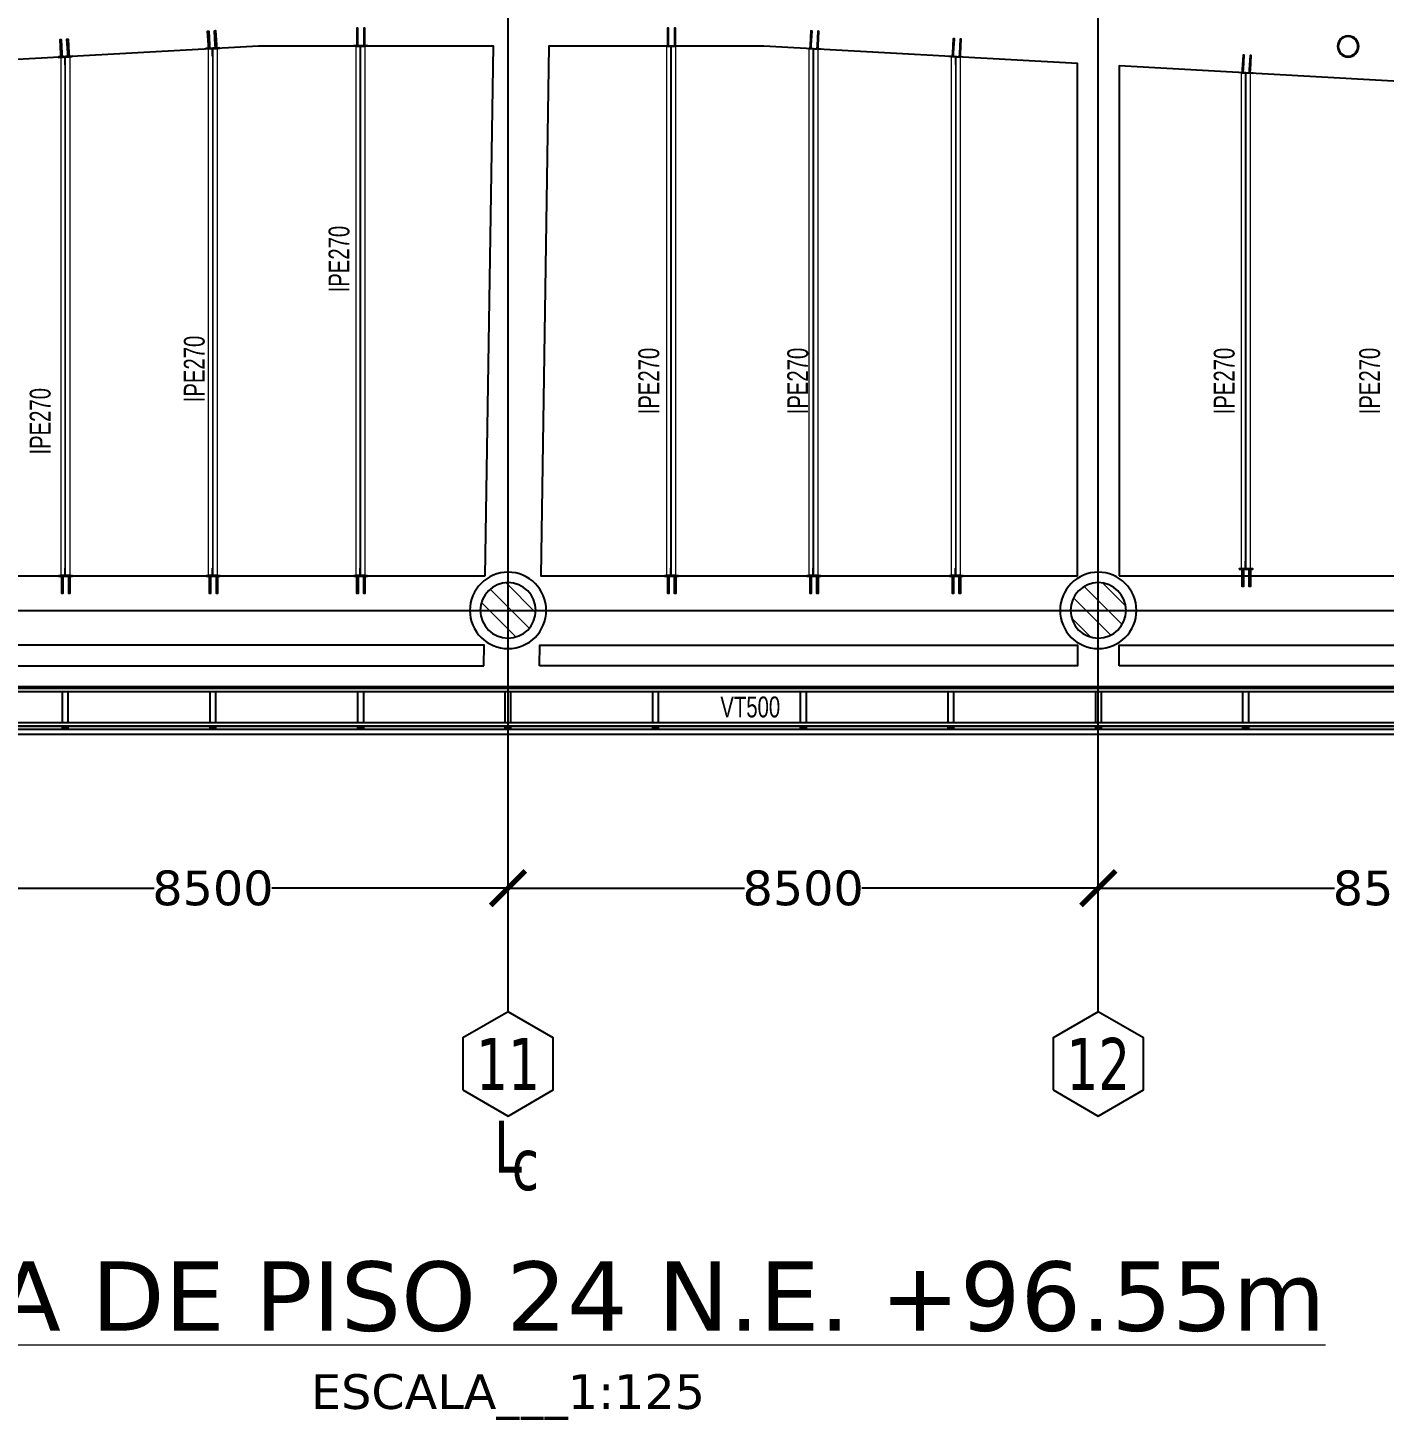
# Model space of a CAD drawing. Header units: millimetres. Extents: x -6598 to 74598, y -11659 to 33736.
# Drawn here: x 27085 to 46617, y -11659 to 8388 of the extents above; entities that cross this region are included whole.
import ezdxf
from ezdxf.enums import TextEntityAlignment as Align

# ---------------------------------------------------------------- set-up
doc = ezdxf.new("R2010")
doc.units = ezdxf.units.MM
for name, color, linetype, lineweight in [('0-2', 10, 'Continuous', 5), ('E_B_PLACA-1', 10, 'Continuous', 25), ('E_B_PLACA-2', 31, 'Continuous', 25), ('E_COLUMNAS', 1, 'Continuous', 18), ('E_COLUMNAS-2', 1, 'Continuous', 35), ('E_COLUMNAS-4', 1, 'Continuous', 25), ('E_TEXTO', 3, 'Continuous', 9), ('E_VIGAS-1', 30, 'Continuous', 25), ('E_VIGAS-2', 10, 'Continuous', 25), ('HCB-TEXT-H1', 6, 'Continuous', 18), ('HCB-TEXT-H2', 4, 'Continuous', 18), ('HCB-VIGAS', 4, 'Continuous', 15), ('HCB_ALMA', 255, 'Continuous', 5), ('S-COLS-HDLN-1', 52, 'Continuous', 9)]:
    doc.layers.add(name, color=color, linetype=linetype, lineweight=lineweight)
for name, color, linetype in [('COTAS', 8, 'Continuous'), ('HCB-EJES', 1, 'Continuous'), ('HCB-PLATINAS', 5, 'Continuous'), ('HCB-ROTULOS', 2, 'Continuous')]:
    doc.layers.add(name, color=color, linetype=linetype)
doc.styles.add('Arial Narrow_1', font='', dxfattribs={"width": 0.85, "height": 0.3})
doc.styles.add('ROMANT', font='romant.shx', dxfattribs={"width": 0.8})
doc.styles.add('VERDANA', font='verdana.ttf')
doc.styles.get('Arial Narrow_1').set_extended_font_data('Arial Narrow')
doc.dimstyles.new('1.125', dxfattribs={"dimscale": 0, "dimtxt": 500, "dimasz": 500, "dimexe": 4, "dimexo": 4, "dimgap": 15, "dimtad": 0, "dimdec": 0, "dimzin": 4, "dimdsep": 46, "dimtxsty": 'ROMANT', "dimblk": 'ARCHTICK', "dimcen": -10, "dimclrd": 256, "dimclrt": 3, "dimadec": 0, "dimazin": 0, "dimtfac": 1, "dimtdec": 0, "dimtix": 1, "dimtmove": 0, "dimatfit": 0, "dimldrblk": 'OBLIQUE', "dimfxl": 0.05, "dimtolj": 1, "dimtzin": 0, "dimarcsym": 0})
pattern_1 = [(135, (74162.1, -140662.42), (-159.09903, -159.09903), [])]

# ---------------------------------------------------------------- blocks, each defined once
blk = doc.blocks.new('EST_SFM_VIGA-METALICA-SECCION-C - EST_SFM_VIGA-METALICA-UPN100-1527742-_94_00m_N_E-NIVEL-24-TERRAZA DOC')
at = {"layer": 'E_VIGAS-2'}
for p, q in [((34.044, 0.018), (-34.827, 0.018)), ((-34.827, -0.032), (34.044, -0.032))]:
    blk.add_line(p, q, dxfattribs=at)
blk = doc.blocks.new('EST_SFM_VIGA-METALICA-SECCION-C - EST_SFM_VIGA-METALICA-UPN100-1527772-_94_00m_N_E-NIVEL-24-TERRAZA DOC')
at = {"layer": 'E_VIGAS-2'}
for p, q in [((34.942, 0.032), (-34.929, 0.032)), ((-34.929, -0.018), (34.942, -0.018))]:
    blk.add_line(p, q, dxfattribs=at)
blk = doc.blocks.new('EST_SFM_VIGA-METALICA-SECCION-C - EST_SFM_VIGA-METALICA-UPN160-1579051-_94_00m_N_E-NIVEL-24-TERRAZA DOC')
at = {"layer": 'E_VIGAS-1'}
for p, q in [((32.521, 0.047), (-35.176, 0.047)), ((-35.176, -0.018), (34.955, -0.018))]:
    blk.add_line(p, q, dxfattribs=at)
blk = doc.blocks.new('DCTIB_CNI_EST_MOD-1A-FAC_0001_rvt-2-_94_00m_N_E-NIVEL-24-TERRAZA DOC')
at = {"layer": 'E_B_PLACA-1'}
for p, q in [((-74.597, 139.545), (-5.727, 139.545)), ((-5.177, 138.995), (-75.147, 138.995))]:
    blk.add_line(p, q, dxfattribs=at)
at = {"layer": 'E_B_PLACA-2'}
for p, q in [((-5.727, 139.545), (-74.597, 139.545)), ((-75.147, 138.995), (-5.177, 138.995))]:
    blk.add_line(p, q, dxfattribs=at)
at = {"layer": 'E_VIGAS-1'}
for p, q in [((-46.578, 139.567), (-46.496, 139.567)), ((-46.578, 139.545), (-46.578, 139.567)), ((-46.496, 139.545), (-46.496, 139.567)), ((-44.453, 139.567), (-44.371, 139.567)), ((-44.453, 139.545), (-44.453, 139.567)), ((-44.371, 139.545), (-44.371, 139.567)), ((-42.328, 139.567), (-42.246, 139.567)), ((-42.328, 139.567), (-42.328, 139.545)), ((-42.246, 139.567), (-42.246, 139.545)), ((-40.203, 139.567), (-40.121, 139.567)), ((-40.203, 139.545), (-40.203, 139.567)), ((-40.121, 139.545), (-40.121, 139.567)), ((-38.078, 139.567), (-37.996, 139.567)), ((-38.078, 139.545), (-38.078, 139.567)), ((-37.996, 139.545), (-37.996, 139.567)), ((-35.953, 139.567), (-35.871, 139.567)), ((-35.953, 139.567), (-35.953, 139.545)), ((-35.871, 139.567), (-35.871, 139.545)), ((-33.828, 139.567), (-33.746, 139.567)), ((-33.828, 139.567), (-33.828, 139.545)), ((-33.746, 139.567), (-33.746, 139.545)), ((-31.703, 139.567), (-31.621, 139.567)), ((-31.703, 139.567), (-31.703, 139.545)), ((-31.621, 139.567), (-31.621, 139.545)), ((-29.578, 139.567), (-29.496, 139.567)), ((-29.578, 139.545), (-29.578, 139.567)), ((-29.496, 139.545), (-29.496, 139.567)), ((-46.578, 138.967), (-46.578, 138.995)), ((-46.578, 138.966), (-46.578, 138.967)), ((-46.578, 138.967), (-46.496, 138.967)), ((-46.55, 138.966), (-46.578, 138.966)), ((-46.54, 138.961), (-46.54, 138.966)), ((-46.54, 138.947), (-46.54, 138.961)), ((-46.535, 138.966), (-46.535, 138.961)), ((-46.535, 138.961), (-46.535, 138.947)), ((-46.496, 138.966), (-46.524, 138.966)), ((-46.496, 138.967), (-46.496, 138.995)), ((-46.496, 138.967), (-46.496, 138.966)), ((-44.453, 138.967), (-44.453, 138.995)), ((-44.453, 138.966), (-44.453, 138.967)), ((-44.453, 138.967), (-44.371, 138.967)), ((-44.425, 138.966), (-44.453, 138.966)), ((-44.415, 138.961), (-44.415, 138.966)), ((-44.415, 138.947), (-44.415, 138.961)), ((-44.41, 138.966), (-44.41, 138.961)), ((-44.41, 138.961), (-44.41, 138.947)), ((-44.371, 138.966), (-44.399, 138.966)), ((-44.371, 138.967), (-44.371, 138.995)), ((-44.371, 138.967), (-44.371, 138.966)), ((-42.328, 138.995), (-42.328, 138.967)), ((-42.328, 138.967), (-42.246, 138.967)), ((-42.328, 138.966), (-42.328, 138.967)), ((-42.3, 138.966), (-42.328, 138.966)), ((-42.29, 138.961), (-42.29, 138.966)), ((-42.29, 138.947), (-42.29, 138.961)), ((-42.285, 138.966), (-42.285, 138.961)), ((-42.285, 138.961), (-42.285, 138.947)), ((-42.246, 138.966), (-42.274, 138.966)), ((-42.246, 138.995), (-42.246, 138.967)), ((-42.246, 138.967), (-42.246, 138.966)), ((-40.203, 138.967), (-40.203, 138.995)), ((-40.203, 138.966), (-40.203, 138.967)), ((-40.203, 138.967), (-40.121, 138.967)), ((-40.176, 138.966), (-40.203, 138.966)), ((-40.165, 138.961), (-40.165, 138.966)), ((-40.165, 138.947), (-40.165, 138.961)), ((-40.16, 138.966), (-40.16, 138.961)), ((-40.16, 138.961), (-40.16, 138.947)), ((-40.121, 138.966), (-40.149, 138.966)), ((-40.121, 138.967), (-40.121, 138.995)), ((-40.121, 138.967), (-40.121, 138.966)), ((-38.078, 138.967), (-38.078, 138.995)), ((-38.078, 138.966), (-38.078, 138.967)), ((-38.078, 138.967), (-37.996, 138.967)), ((-38.05, 138.966), (-38.078, 138.966)), ((-38.04, 138.961), (-38.04, 138.966)), ((-38.04, 138.947), (-38.04, 138.961)), ((-38.035, 138.966), (-38.035, 138.961)), ((-38.035, 138.961), (-38.035, 138.947)), ((-37.996, 138.966), (-38.024, 138.966)), ((-37.996, 138.967), (-37.996, 138.995)), ((-37.996, 138.967), (-37.996, 138.966)), ((-35.953, 138.995), (-35.953, 138.967)), ((-35.953, 138.967), (-35.871, 138.967)), ((-35.953, 138.966), (-35.953, 138.967)), ((-35.925, 138.966), (-35.953, 138.966)), ((-35.915, 138.961), (-35.915, 138.966)), ((-35.915, 138.947), (-35.915, 138.961)), ((-35.91, 138.966), (-35.91, 138.961)), ((-35.91, 138.961), (-35.91, 138.947)), ((-35.871, 138.966), (-35.899, 138.966)), ((-35.871, 138.995), (-35.871, 138.967)), ((-35.871, 138.967), (-35.871, 138.966)), ((-33.828, 138.995), (-33.828, 138.967)), ((-33.828, 138.967), (-33.746, 138.967)), ((-33.828, 138.966), (-33.828, 138.967)), ((-33.8, 138.966), (-33.828, 138.966)), ((-33.79, 138.961), (-33.79, 138.966)), ((-33.79, 138.947), (-33.79, 138.961)), ((-33.785, 138.966), (-33.785, 138.961)), ((-33.785, 138.961), (-33.785, 138.947)), ((-33.746, 138.966), (-33.774, 138.966)), ((-33.746, 138.995), (-33.746, 138.967)), ((-33.746, 138.967), (-33.746, 138.966)), ((-31.703, 138.995), (-31.703, 138.967)), ((-31.703, 138.967), (-31.621, 138.967)), ((-31.703, 138.966), (-31.703, 138.967)), ((-31.675, 138.966), (-31.703, 138.966)), ((-31.664, 138.961), (-31.664, 138.966)), ((-31.664, 138.947), (-31.664, 138.961)), ((-31.659, 138.966), (-31.659, 138.961)), ((-31.659, 138.961), (-31.659, 138.947)), ((-31.621, 138.966), (-31.649, 138.966)), ((-31.621, 138.995), (-31.621, 138.967)), ((-31.621, 138.967), (-31.621, 138.966)), ((-29.578, 138.967), (-29.578, 138.995)), ((-29.578, 138.966), (-29.578, 138.967)), ((-29.578, 138.967), (-29.496, 138.967)), ((-29.55, 138.966), (-29.578, 138.966)), ((-29.54, 138.961), (-29.54, 138.966)), ((-29.54, 138.947), (-29.54, 138.961)), ((-29.535, 138.966), (-29.535, 138.961)), ((-29.535, 138.961), (-29.535, 138.947)), ((-29.496, 138.966), (-29.524, 138.966)), ((-29.496, 138.967), (-29.496, 138.995)), ((-29.496, 138.967), (-29.496, 138.966))]:
    blk.add_line(p, q, dxfattribs=at)
for points, knots in [([(-46.55, 138.966), (-46.549, 138.966), (-46.548, 138.966), (-46.545, 138.966), (-46.543, 138.965), (-46.541, 138.964), (-46.54, 138.963), (-46.54, 138.962), (-46.54, 138.961)], [0, 0, 0, 0, 0.142857, 0.285714, 0.428571, 0.571429, 0.785714, 1, 1, 1, 1]), ([(-46.54, 138.961), (-46.54, 138.962), (-46.54, 138.963), (-46.542, 138.965), (-46.543, 138.965), (-46.545, 138.966), (-46.546, 138.966), (-46.547, 138.966), (-46.549, 138.966), (-46.55, 138.966)], [0, 0, 0, 0, 0.285714, 0.428571, 0.571429, 0.678571, 0.732143, 0.785714, 1, 1, 1, 1]), ([(-46.524, 138.966), (-46.525, 138.966), (-46.526, 138.966), (-46.529, 138.966), (-46.531, 138.965), (-46.533, 138.964), (-46.534, 138.963), (-46.535, 138.962), (-46.535, 138.961)], [0, 0, 0, 0, 0.142857, 0.285714, 0.428571, 0.571429, 0.785714, 1, 1, 1, 1]), ([(-46.535, 138.961), (-46.535, 138.962), (-46.534, 138.963), (-46.533, 138.965), (-46.531, 138.965), (-46.53, 138.966), (-46.529, 138.966), (-46.527, 138.966), (-46.525, 138.966), (-46.524, 138.966)], [0, 0, 0, 0, 0.285714, 0.428571, 0.571429, 0.678571, 0.732143, 0.785714, 1, 1, 1, 1]), ([(-44.425, 138.966), (-44.424, 138.966), (-44.423, 138.966), (-44.42, 138.966), (-44.418, 138.965), (-44.416, 138.964), (-44.415, 138.963), (-44.415, 138.962), (-44.415, 138.961)], [0, 0, 0, 0, 0.142857, 0.285714, 0.428571, 0.571429, 0.785714, 1, 1, 1, 1]), ([(-44.415, 138.961), (-44.415, 138.962), (-44.415, 138.963), (-44.417, 138.965), (-44.418, 138.965), (-44.42, 138.966), (-44.421, 138.966), (-44.422, 138.966), (-44.424, 138.966), (-44.425, 138.966)], [0, 0, 0, 0, 0.285714, 0.428571, 0.571429, 0.678571, 0.732143, 0.785714, 1, 1, 1, 1]), ([(-44.399, 138.966), (-44.4, 138.966), (-44.401, 138.966), (-44.404, 138.966), (-44.406, 138.965), (-44.408, 138.964), (-44.409, 138.963), (-44.41, 138.962), (-44.41, 138.961)], [0, 0, 0, 0, 0.142857, 0.285714, 0.428571, 0.571429, 0.785714, 1, 1, 1, 1]), ([(-44.41, 138.961), (-44.41, 138.962), (-44.409, 138.963), (-44.408, 138.965), (-44.406, 138.965), (-44.405, 138.966), (-44.404, 138.966), (-44.402, 138.966), (-44.4, 138.966), (-44.399, 138.966)], [0, 0, 0, 0, 0.285714, 0.428571, 0.571429, 0.678571, 0.732143, 0.785714, 1, 1, 1, 1]), ([(-42.29, 138.961), (-42.29, 138.962), (-42.29, 138.963), (-42.292, 138.965), (-42.293, 138.965), (-42.295, 138.966), (-42.296, 138.966), (-42.297, 138.966), (-42.299, 138.966), (-42.3, 138.966)], [0, 0, 0, 0, 0.285714, 0.428571, 0.571429, 0.678571, 0.732143, 0.785714, 1, 1, 1, 1]), ([(-42.3, 138.966), (-42.299, 138.966), (-42.298, 138.966), (-42.295, 138.966), (-42.293, 138.965), (-42.291, 138.964), (-42.29, 138.963), (-42.29, 138.962), (-42.29, 138.961)], [0, 0, 0, 0, 0.142857, 0.285714, 0.428571, 0.571429, 0.785714, 1, 1, 1, 1]), ([(-42.285, 138.961), (-42.285, 138.962), (-42.284, 138.963), (-42.283, 138.965), (-42.281, 138.965), (-42.28, 138.966), (-42.279, 138.966), (-42.277, 138.966), (-42.275, 138.966), (-42.274, 138.966)], [0, 0, 0, 0, 0.285714, 0.428571, 0.571429, 0.678571, 0.732143, 0.785714, 1, 1, 1, 1]), ([(-42.274, 138.966), (-42.275, 138.966), (-42.276, 138.966), (-42.279, 138.966), (-42.281, 138.965), (-42.283, 138.964), (-42.284, 138.963), (-42.285, 138.962), (-42.285, 138.961)], [0, 0, 0, 0, 0.142857, 0.285714, 0.428571, 0.571429, 0.785714, 1, 1, 1, 1]), ([(-40.176, 138.966), (-40.175, 138.966), (-40.173, 138.966), (-40.171, 138.966), (-40.168, 138.965), (-40.167, 138.964), (-40.165, 138.963), (-40.165, 138.962), (-40.165, 138.961)], [0, 0, 0, 0, 0.142857, 0.285714, 0.428571, 0.571429, 0.785714, 1, 1, 1, 1]), ([(-40.165, 138.961), (-40.165, 138.962), (-40.165, 138.963), (-40.167, 138.965), (-40.168, 138.965), (-40.17, 138.966), (-40.171, 138.966), (-40.173, 138.966), (-40.174, 138.966), (-40.176, 138.966)], [0, 0, 0, 0, 0.285714, 0.428571, 0.571429, 0.678571, 0.732143, 0.785714, 1, 1, 1, 1]), ([(-40.149, 138.966), (-40.15, 138.966), (-40.152, 138.966), (-40.154, 138.966), (-40.156, 138.965), (-40.158, 138.964), (-40.16, 138.963), (-40.16, 138.962), (-40.16, 138.961)], [0, 0, 0, 0, 0.142857, 0.285714, 0.428571, 0.571429, 0.785714, 1, 1, 1, 1]), ([(-40.16, 138.961), (-40.16, 138.962), (-40.159, 138.963), (-40.158, 138.965), (-40.156, 138.965), (-40.155, 138.966), (-40.154, 138.966), (-40.152, 138.966), (-40.15, 138.966), (-40.149, 138.966)], [0, 0, 0, 0, 0.285714, 0.428571, 0.571429, 0.678571, 0.732143, 0.785714, 1, 1, 1, 1]), ([(-38.05, 138.966), (-38.049, 138.966), (-38.048, 138.966), (-38.045, 138.966), (-38.043, 138.965), (-38.041, 138.964), (-38.04, 138.963), (-38.04, 138.962), (-38.04, 138.961)], [0, 0, 0, 0, 0.142857, 0.285714, 0.428571, 0.571429, 0.785714, 1, 1, 1, 1]), ([(-38.04, 138.961), (-38.04, 138.962), (-38.04, 138.963), (-38.042, 138.965), (-38.043, 138.965), (-38.045, 138.966), (-38.046, 138.966), (-38.047, 138.966), (-38.049, 138.966), (-38.05, 138.966)], [0, 0, 0, 0, 0.285714, 0.428571, 0.571429, 0.678571, 0.732143, 0.785714, 1, 1, 1, 1]), ([(-38.024, 138.966), (-38.025, 138.966), (-38.026, 138.966), (-38.029, 138.966), (-38.031, 138.965), (-38.033, 138.964), (-38.034, 138.963), (-38.035, 138.962), (-38.035, 138.961)], [0, 0, 0, 0, 0.142857, 0.285714, 0.428571, 0.571429, 0.785714, 1, 1, 1, 1]), ([(-38.035, 138.961), (-38.035, 138.962), (-38.034, 138.963), (-38.033, 138.965), (-38.031, 138.965), (-38.03, 138.966), (-38.029, 138.966), (-38.027, 138.966), (-38.025, 138.966), (-38.024, 138.966)], [0, 0, 0, 0, 0.285714, 0.428571, 0.571429, 0.678571, 0.732143, 0.785714, 1, 1, 1, 1]), ([(-35.915, 138.961), (-35.915, 138.962), (-35.915, 138.963), (-35.917, 138.965), (-35.918, 138.965), (-35.92, 138.966), (-35.921, 138.966), (-35.922, 138.966), (-35.924, 138.966), (-35.925, 138.966)], [0, 0, 0, 0, 0.285714, 0.428571, 0.571429, 0.678571, 0.732143, 0.785714, 1, 1, 1, 1]), ([(-35.925, 138.966), (-35.924, 138.966), (-35.923, 138.966), (-35.92, 138.966), (-35.918, 138.965), (-35.916, 138.964), (-35.915, 138.963), (-35.915, 138.962), (-35.915, 138.961)], [0, 0, 0, 0, 0.142857, 0.285714, 0.428571, 0.571429, 0.785714, 1, 1, 1, 1]), ([(-35.91, 138.961), (-35.91, 138.962), (-35.909, 138.963), (-35.908, 138.965), (-35.906, 138.965), (-35.905, 138.966), (-35.904, 138.966), (-35.902, 138.966), (-35.9, 138.966), (-35.899, 138.966)], [0, 0, 0, 0, 0.285714, 0.428571, 0.571429, 0.678571, 0.732143, 0.785714, 1, 1, 1, 1]), ([(-35.899, 138.966), (-35.9, 138.966), (-35.901, 138.966), (-35.904, 138.966), (-35.906, 138.965), (-35.908, 138.964), (-35.909, 138.963), (-35.91, 138.962), (-35.91, 138.961)], [0, 0, 0, 0, 0.142857, 0.285714, 0.428571, 0.571429, 0.785714, 1, 1, 1, 1]), ([(-33.79, 138.961), (-33.79, 138.962), (-33.79, 138.963), (-33.792, 138.965), (-33.793, 138.965), (-33.795, 138.966), (-33.796, 138.966), (-33.797, 138.966), (-33.799, 138.966), (-33.8, 138.966)], [0, 0, 0, 0, 0.285714, 0.428571, 0.571429, 0.678571, 0.732143, 0.785714, 1, 1, 1, 1]), ([(-33.8, 138.966), (-33.799, 138.966), (-33.798, 138.966), (-33.795, 138.966), (-33.793, 138.965), (-33.791, 138.964), (-33.79, 138.963), (-33.79, 138.962), (-33.79, 138.961)], [0, 0, 0, 0, 0.142857, 0.285714, 0.428571, 0.571429, 0.785714, 1, 1, 1, 1]), ([(-33.785, 138.961), (-33.785, 138.962), (-33.784, 138.963), (-33.783, 138.965), (-33.781, 138.965), (-33.78, 138.966), (-33.779, 138.966), (-33.777, 138.966), (-33.775, 138.966), (-33.774, 138.966)], [0, 0, 0, 0, 0.285714, 0.428571, 0.571429, 0.678571, 0.732143, 0.785714, 1, 1, 1, 1]), ([(-33.774, 138.966), (-33.775, 138.966), (-33.776, 138.966), (-33.779, 138.966), (-33.781, 138.965), (-33.783, 138.964), (-33.784, 138.963), (-33.785, 138.962), (-33.785, 138.961)], [0, 0, 0, 0, 0.142857, 0.285714, 0.428571, 0.571429, 0.785714, 1, 1, 1, 1]), ([(-31.664, 138.961), (-31.664, 138.962), (-31.665, 138.963), (-31.666, 138.965), (-31.668, 138.965), (-31.669, 138.966), (-31.67, 138.966), (-31.672, 138.966), (-31.674, 138.966), (-31.675, 138.966)], [0, 0, 0, 0, 0.285714, 0.428571, 0.571429, 0.678571, 0.732143, 0.785714, 1, 1, 1, 1]), ([(-31.675, 138.966), (-31.674, 138.966), (-31.673, 138.966), (-31.67, 138.966), (-31.668, 138.965), (-31.666, 138.964), (-31.665, 138.963), (-31.664, 138.962), (-31.664, 138.961)], [0, 0, 0, 0, 0.142857, 0.285714, 0.428571, 0.571429, 0.785714, 1, 1, 1, 1]), ([(-31.659, 138.961), (-31.659, 138.962), (-31.659, 138.963), (-31.657, 138.965), (-31.656, 138.965), (-31.654, 138.966), (-31.653, 138.966), (-31.652, 138.966), (-31.65, 138.966), (-31.649, 138.966)], [0, 0, 0, 0, 0.285714, 0.428571, 0.571429, 0.678571, 0.732143, 0.785714, 1, 1, 1, 1]), ([(-31.649, 138.966), (-31.65, 138.966), (-31.651, 138.966), (-31.654, 138.966), (-31.656, 138.965), (-31.658, 138.964), (-31.659, 138.963), (-31.659, 138.962), (-31.659, 138.961)], [0, 0, 0, 0, 0.142857, 0.285714, 0.428571, 0.571429, 0.785714, 1, 1, 1, 1]), ([(-29.55, 138.966), (-29.549, 138.966), (-29.548, 138.966), (-29.545, 138.966), (-29.543, 138.965), (-29.541, 138.964), (-29.54, 138.963), (-29.54, 138.962), (-29.54, 138.961)], [0, 0, 0, 0, 0.142857, 0.285714, 0.428571, 0.571429, 0.785714, 1, 1, 1, 1]), ([(-29.54, 138.961), (-29.54, 138.962), (-29.54, 138.963), (-29.542, 138.965), (-29.543, 138.965), (-29.545, 138.966), (-29.546, 138.966), (-29.547, 138.966), (-29.549, 138.966), (-29.55, 138.966)], [0, 0, 0, 0, 0.285714, 0.428571, 0.571429, 0.678571, 0.732143, 0.785714, 1, 1, 1, 1]), ([(-29.524, 138.966), (-29.525, 138.966), (-29.526, 138.966), (-29.529, 138.966), (-29.531, 138.965), (-29.533, 138.964), (-29.534, 138.963), (-29.535, 138.962), (-29.535, 138.961)], [0, 0, 0, 0, 0.142857, 0.285714, 0.428571, 0.571429, 0.785714, 1, 1, 1, 1]), ([(-29.535, 138.961), (-29.535, 138.962), (-29.534, 138.963), (-29.533, 138.965), (-29.531, 138.965), (-29.53, 138.966), (-29.529, 138.966), (-29.527, 138.966), (-29.525, 138.966), (-29.524, 138.966)], [0, 0, 0, 0, 0.285714, 0.428571, 0.571429, 0.678571, 0.732143, 0.785714, 1, 1, 1, 1])]:
    blk.add_open_spline(points, degree=3, knots=knots, dxfattribs=at)
at = {"layer": 'E_VIGAS-2'}
for p, q in [((-46.578, 139.045), (-46.578, 139.495)), ((-46.496, 139.045), (-46.496, 139.495)), ((-44.453, 139.045), (-44.453, 139.495)), ((-44.371, 139.045), (-44.371, 139.495)), ((-42.328, 139.495), (-42.328, 139.045)), ((-42.246, 139.495), (-42.246, 139.045)), ((-40.203, 139.045), (-40.203, 139.495)), ((-40.121, 139.045), (-40.121, 139.495)), ((-38.078, 139.045), (-38.078, 139.495)), ((-37.996, 139.045), (-37.996, 139.495)), ((-35.953, 139.495), (-35.953, 139.045)), ((-35.871, 139.495), (-35.871, 139.045)), ((-33.828, 139.495), (-33.828, 139.045)), ((-33.746, 139.495), (-33.746, 139.045)), ((-31.703, 139.495), (-31.703, 139.045)), ((-31.621, 139.495), (-31.621, 139.045)), ((-29.578, 139.045), (-29.578, 139.495)), ((-29.496, 139.045), (-29.496, 139.495))]:
    blk.add_line(p, q, dxfattribs=at)
at = {"layer": 'E_VIGAS-1'}
for name, p in [('EST_SFM_VIGA-METALICA-SECCION-C - EST_SFM_VIGA-METALICA-UPN100-1527742-_94_00m_N_E-NIVEL-24-TERRAZA DOC', (-39.77, 139.527)), ('EST_SFM_VIGA-METALICA-SECCION-C - EST_SFM_VIGA-METALICA-UPN160-1579051-_94_00m_N_E-NIVEL-24-TERRAZA DOC', (-40.084, 138.9)), ('EST_SFM_VIGA-METALICA-SECCION-C - EST_SFM_VIGA-METALICA-UPN100-1527772-_94_00m_N_E-NIVEL-24-TERRAZA DOC', (-40.169, 139.013))]:
    blk.add_blockref(name, p, dxfattribs=at)
blk = doc.blocks.new('EST_SCM_COLUMNA-METALICA-SECCION-CIRCULAR - EST_SCM_COLUMNA-TUBULAR-CIRCULAR_PTEØ_12__e_10_3mm-V16-_94_00m_N_E-NIVEL-24-TERRAZA DOC')
at = {"layer": 'S-COLS-HDLN-1'}
h = blk.add_hatch(dxfattribs=at)
h.set_pattern_fill('FP_16', color=256, style=0, pattern_type=2)
h.set_pattern_definition([(135, (28.064, -148.783), (-0.15909903, -0.15909903), [])])
h.paths.add_polyline_path([(0.022, -0.151), (0.063, -0.139), (0.1, -0.115), (0.128, -0.082), (0.147, -0.04), (0.152, 0), (0.146, 0.043), (0.128, 0.082), (0.1, 0.115), (0.059, 0.14), (0.02, 0.151), (-0.022, 0.151), (-0.063, 0.139), (-0.1, 0.115), (-0.131, 0.077), (-0.147, 0.04), (-0.152, 0), (-0.146, -0.043), (-0.128, -0.082), (-0.1, -0.115), (-0.059, -0.14), (-0.02, -0.151), (0.02, -0.151)])
h.paths.add_polyline_path([(0.02, -0.141), (-0.02, -0.141), (-0.063, -0.127), (-0.093, -0.107), (-0.12, -0.077), (-0.136, -0.04), (-0.142, 0), (-0.135, 0.043), (-0.12, 0.077), (-0.093, 0.107), (-0.059, 0.129), (-0.02, 0.141), (0.022, 0.14), (0.063, 0.127), (0.093, 0.107), (0.12, 0.077), (0.136, 0.04), (0.142, 0), (0.135, -0.043), (0.12, -0.077), (0.093, -0.107), (0.059, -0.129), (0.022, -0.14)])
at = {"layer": 'E_COLUMNAS-4'}
for radius, start, end in [(0.152, 360, 180), (0.152, 180, 360), (0.142, 0, 180), (0.142, 180, 0)]:
    blk.add_arc((0, 0), radius, start, end, dxfattribs=at)
blk = doc.blocks.new('_ArchTick')
at = {"color": 0, "linetype": 'ByBlock', "const_width": 0.15}
blk.add_lwpolyline([(-0.5, -0.5), (0.5, 0.5)], dxfattribs=at)
blk = doc.blocks.new('*D432')
at = {"layer": 'COTAS', "color": 0, "lineweight": -2, "transparency": 16777216}
for p, q in [((25500, -5776), (25500, -3996)), ((34000, -5776), (34000, -3996))]:
    blk.add_line(p, q, dxfattribs=at)
at = {"layer": 'COTAS', "lineweight": -2, "transparency": 16777216}
for p, q in [((25500, -4000), (28904, -4000)), ((34000, -4000), (30596, -4000))]:
    blk.add_line(p, q, dxfattribs=at)
at = {"layer": 'Defpoints', "color": 0, "transparency": 16777216}
for p in [(25500, -4000), (25500, -5780), (34000, -5780)]:
    blk.add_point(p, dxfattribs=at)
at = {"layer": 'COTAS', "lineweight": -2, "transparency": 16777216, "xscale": 500, "yscale": 500, "zscale": 500, "rotation": 180}
blk.add_blockref('_ArchTick', (25500, -4000), dxfattribs=at)
at = {"layer": 'COTAS', "lineweight": -2, "transparency": 16777216, "xscale": 500, "yscale": 500, "zscale": 500}
blk.add_blockref('_ArchTick', (34000, -4000), dxfattribs=at)
at = {"layer": 'COTAS', "color": 3, "transparency": 16777216, "insert": (29750, -4000), "char_height": 500, "attachment_point": 5, "style": 'VERDANA'}
blk.add_mtext('\\A1;8500', dxfattribs=at)
blk = doc.blocks.new('_Oblique')
at = {"color": 0, "linetype": 'ByBlock', "lineweight": -2}
blk.add_line((-0.5, -0.5), (0.5, 0.5), dxfattribs=at)
blk = doc.blocks.new('*D433')
at = {"layer": 'COTAS', "color": 0, "lineweight": -2, "transparency": 16777216}
for p, q in [((34000, -5776), (34000, -3996)), ((42500, -5776), (42500, -3996))]:
    blk.add_line(p, q, dxfattribs=at)
at = {"layer": 'COTAS', "lineweight": -2, "transparency": 16777216}
for p, q in [((34000, -4000), (37404, -4000)), ((42500, -4000), (39096, -4000))]:
    blk.add_line(p, q, dxfattribs=at)
at = {"layer": 'Defpoints', "color": 0, "transparency": 16777216}
for p in [(34000, -4000), (34000, -5780), (42500, -5780)]:
    blk.add_point(p, dxfattribs=at)
at = {"layer": 'COTAS', "lineweight": -2, "transparency": 16777216, "xscale": 500, "yscale": 500, "zscale": 500, "rotation": 180}
blk.add_blockref('_ArchTick', (34000, -4000), dxfattribs=at)
at = {"layer": 'COTAS', "lineweight": -2, "transparency": 16777216, "xscale": 500, "yscale": 500, "zscale": 500}
blk.add_blockref('_ArchTick', (42500, -4000), dxfattribs=at)
at = {"layer": 'COTAS', "color": 3, "transparency": 16777216, "insert": (38250, -4000), "char_height": 500, "attachment_point": 5, "style": 'VERDANA'}
blk.add_mtext('\\A1;8500', dxfattribs=at)
blk = doc.blocks.new('*D434')
at = {"layer": 'COTAS', "color": 0, "lineweight": -2, "transparency": 16777216}
for p, q in [((42500, -5776), (42500, -3996)), ((51000, -5776), (51000, -3996))]:
    blk.add_line(p, q, dxfattribs=at)
at = {"layer": 'COTAS', "lineweight": -2, "transparency": 16777216}
for p, q in [((42500, -4000), (45904, -4000)), ((51000, -4000), (47596, -4000))]:
    blk.add_line(p, q, dxfattribs=at)
at = {"layer": 'Defpoints', "color": 0, "transparency": 16777216}
for p in [(42500, -4000), (42500, -5780), (51000, -5780)]:
    blk.add_point(p, dxfattribs=at)
at = {"layer": 'COTAS', "lineweight": -2, "transparency": 16777216, "xscale": 500, "yscale": 500, "zscale": 500, "rotation": 180}
blk.add_blockref('_ArchTick', (42500, -4000), dxfattribs=at)
at = {"layer": 'COTAS', "lineweight": -2, "transparency": 16777216, "xscale": 500, "yscale": 500, "zscale": 500}
blk.add_blockref('_ArchTick', (51000, -4000), dxfattribs=at)
at = {"layer": 'COTAS', "color": 3, "transparency": 16777216, "insert": (46750, -4000), "char_height": 500, "attachment_point": 5, "style": 'VERDANA'}
blk.add_mtext('\\A1;8500', dxfattribs=at)

msp = doc.modelspace()

# ---------------------------------------------------------------- hatches: boundary and pattern name
at = {"layer": 'E_COLUMNAS'}
h = msp.add_hatch(dxfattribs=at)
h.set_pattern_fill('FP_4', color=256, scale=1000, style=0, pattern_type=2)
h.set_pattern_definition(pattern_1)
h.paths.add_polyline_path([(34000, -400), (34069.5, -393.9), (34136.8, -375.9), (34200, -346.4), (34257.1, -306.4), (34309.6, -252.6), (34346.4, -200), (34375.9, -136.8), (34393.9, -69.5), (34400, 0), (34393.9, 69.5), (34375.9, 136.8), (34346.4, 200), (34306.4, 257.1), (34257.1, 306.4), (34200, 346.4), (34136.8, 375.9), (34069.5, 393.9), (34000, 400), (33921.5, 391.5), (33863.2, 375.9), (33800, 346.4), (33742.9, 306.4), (33693.6, 257.1), (33653.6, 200), (33624.1, 136.8), (33606.1, 69.5), (33600, 0), (33608.4, -78.2), (33624.1, -136.8), (33656.7, -204.5), (33693.6, -257.1), (33747.8, -309.8), (33800, -346.4), (33863.2, -375.9), (33930.5, -393.9), (33978.5, -398.1)])
h = msp.add_hatch(dxfattribs=at)
h.set_pattern_fill('FP_4', color=256, scale=1000, style=0, pattern_type=2)
h.set_pattern_definition(pattern_1)
h.paths.add_polyline_path([(42500, -400), (42569.5, -393.9), (42636.8, -375.9), (42700, -346.4), (42759.6, -303.9), (42809.6, -252.6), (42846.4, -200), (42875.9, -136.8), (42893.9, -69.5), (42900, 0), (42893.9, 69.5), (42875.9, 136.8), (42846.4, 200), (42800, 263.5), (42757.1, 306.4), (42700, 346.4), (42636.8, 375.9), (42569.5, 393.9), (42493.8, 399.5), (42421.5, 391.5), (42363.2, 375.9), (42300, 346.4), (42242.9, 306.4), (42191.2, 253.7), (42153.6, 200), (42124.1, 136.8), (42106.1, 69.5), (42100, 0), (42106.1, -69.5), (42124.1, -136.8), (42153.6, -200), (42200, -263.5), (42247.8, -309.8), (42300, -346.4), (42363.2, -375.9), (42430.5, -393.9), (42478.5, -398.1)])

# ---------------------------------------------------------------- linework, layer by layer
at = {"layer": 'E_COLUMNAS-4'}
for points in [[(33450, 0, 1), (34550, 0, 1)], [(41950, 0, 1), (43050, 0, 1)], [(34400, 0, 1), (33600, 0, 1)], [(42900, 0, 1), (42100, 0, 1)]]:
    msp.add_lwpolyline(points, format="xyb", close=True, dxfattribs=at)
at = {"layer": 'E_VIGAS-1', "color": 30, "true_color": 0xf26722}
for points in [[(6100, 26595.9), (6100, -1095.9), (61900.2, -1095.6), (61900.2, 26596.1)], [(33671.9, 500), (33788.7, 8125.2), (30408, 8125.2), (25800, 7870.6), (25800, 500)], [(42200, 500), (42200, 7872.8), (37682.7, 8125.2), (34587.8, 8125.2), (34472, 500)], [(42800, -795.9), (42800, -500), (50596.3, -500), (50589.2, -795.9)]]:
    msp.add_lwpolyline(points, close=True, dxfattribs=at)
for points in [[(42800, 500), (50620.4, 500), (50786, 7393.1), (42800, 7839.3), (42800, 500)], [(33652.2, -795.9), (33656.7, -500), (25800, -500), (25800, -795.9), (33652.2, -795.9)], [(34452.3, -795.9), (34456.8, -500), (42200, -500), (42200, -795.9), (34452.3, -795.9)]]:
    msp.add_lwpolyline(points, dxfattribs=at)
at = {"layer": 'HCB-EJES'}
for p, q in [((34000.1, -5780.2), (34000.1, 31280.5)), ((42500.1, -5780.2), (42500.1, 31280.5)), ((-5098.2, 0), (73098.4, 0))]:
    msp.add_line(p, q, dxfattribs=at)
at = {"layer": 'HCB-PLATINAS', "color": 5}
for points in [[(27573.5, 7972), (27570, 7970.3), (27566.3, 7971.6), (27564.2, 7972.3), (27561.5, 7977.9), (27559.5, 8015.3), (27548.2, 8219.5), (27564.2, 8220.4), (27575.4, 8016.2), (27577.5, 7978.7), (27575.5, 7973)], [(27673.3, 7977.5), (27669.8, 7975.8), (27666.1, 7977.1), (27664, 7977.9), (27661.4, 7983.4), (27659.3, 8020.8), (27648, 8225), (27664, 8225.9), (27675.3, 8021.7), (27677.4, 7984.3), (27675.3, 7978.5)], [(29698, 8093.5), (29694.5, 8091.8), (29690.8, 8093.1), (29688.7, 8093.8), (29686.1, 8099.3), (29684, 8136.7), (29672.7, 8340.9), (29688.7, 8341.8), (29700, 8137.6), (29702, 8100.2), (29700, 8094.4)], [(29797.9, 8099), (29794.3, 8097.3), (29790.6, 8098.6), (29788.6, 8099.3), (29785.9, 8104.8), (29783.8, 8142.3), (29772.6, 8346.4), (29788.5, 8347.3), (29799.8, 8143.1), (29801.9, 8105.7), (29799.9, 8099.9)], [(31825.8, 8132.7), (31829.5, 8131.2), (31833.1, 8132.7), (31835.1, 8133.5), (31837.5, 8139.2), (31837.5, 8176.7), (31837.5, 8381.2), (31821.5, 8381.2), (31821.5, 8176.7), (31821.5, 8139.2), (31823.8, 8133.5)], [(31925.8, 8132.7), (31929.5, 8131.2), (31933.1, 8132.7), (31935.1, 8133.5), (31937.5, 8139.2), (31937.5, 8176.7), (31937.5, 8381.2), (31921.5, 8381.2), (31921.5, 8176.7), (31921.5, 8139.2), (31923.8, 8133.5)], [(36300.8, 8132.7), (36304.5, 8131.2), (36308.1, 8132.7), (36310.1, 8133.5), (36312.5, 8139.2), (36312.5, 8176.7), (36312.5, 8381.2), (36296.5, 8381.2), (36296.5, 8176.7), (36296.5, 8139.2), (36298.8, 8133.5)], [(36400.8, 8132.7), (36404.5, 8131.2), (36408.1, 8132.7), (36410.1, 8133.5), (36412.5, 8139.2), (36412.5, 8176.7), (36412.5, 8381.2), (36396.5, 8381.2), (36396.5, 8176.7), (36396.5, 8139.2), (36398.8, 8133.5)], [(38352.4, 8094.5), (38355.9, 8092.8), (38359.6, 8094.1), (38361.7, 8094.9), (38364.3, 8100.4), (38366.4, 8137.8), (38377.7, 8342), (38361.7, 8342.9), (38350.4, 8138.7), (38348.3, 8101.3), (38350.4, 8095.5)], [(38452.3, 8089.8), (38455.8, 8088.1), (38459.5, 8089.4), (38461.6, 8090.1), (38464.2, 8095.6), (38466.3, 8133), (38477.6, 8337.2), (38461.6, 8338.1), (38450.3, 8133.9), (38448.2, 8096.5), (38450.3, 8090.7)], [(40402.2, 7980.8), (40405.7, 7979.1), (40409.4, 7980.4), (40411.5, 7981.1), (40414.1, 7986.6), (40416.2, 8024.1), (40427.5, 8228.3), (40411.5, 8229.1), (40400.2, 8025), (40398.2, 7987.5), (40400.2, 7981.7)], [(40502, 7975.2), (40505.5, 7973.6), (40509.2, 7974.8), (40511.3, 7975.6), (40514, 7981.1), (40516.1, 8018.5), (40527.4, 8222.7), (40511.4, 8223.6), (40500.1, 8019.4), (40498, 7982), (40500, 7976.2)], [(44576.1, 7747.5), (44579.6, 7745.8), (44583.3, 7747.1), (44585.4, 7747.8), (44588, 7753.3), (44590.1, 7790.8), (44601.4, 7995), (44585.4, 7995.9), (44574.1, 7791.7), (44572, 7754.2), (44574.1, 7748.5)], [(44675.9, 7742), (44679.4, 7740.3), (44683.1, 7741.6), (44685.2, 7742.3), (44687.9, 7747.8), (44689.9, 7785.3), (44701.2, 7989.4), (44685.3, 7990.3), (44674, 7786.1), (44671.9, 7748.7), (44673.9, 7742.9)], [(27578.4, 492.5), (27582, 494), (27585.6, 492.5), (27587.7, 491.7), (27590, 486), (27590, 448.5), (27590, 244), (27574, 244), (27574, 448.5), (27574, 486), (27576.3, 491.7)], [(27678.4, 492.5), (27682, 494), (27685.6, 492.5), (27687.7, 491.7), (27690, 486), (27690, 448.5), (27690, 244), (27674, 244), (27674, 448.5), (27674, 486), (27676.3, 491.7)], [(29703.5, 492.5), (29707.1, 494), (29710.8, 492.5), (29712.8, 491.7), (29715.1, 486), (29715.1, 448.5), (29715.1, 244), (29699.1, 244), (29699.1, 448.5), (29699.1, 486), (29701.5, 491.7)], [(29803.5, 492.5), (29807.1, 494), (29810.8, 492.5), (29812.8, 491.7), (29815.1, 486), (29815.1, 448.5), (29815.1, 244), (29799.1, 244), (29799.1, 448.5), (29799.1, 486), (29801.5, 491.7)], [(31828.4, 492.5), (31832, 494), (31835.6, 492.5), (31837.7, 491.7), (31840, 486), (31840, 448.5), (31840, 244), (31824, 244), (31824, 448.5), (31824, 486), (31826.3, 491.7)], [(31928.4, 492.5), (31932, 494), (31935.6, 492.5), (31937.7, 491.7), (31940, 486), (31940, 448.5), (31940, 244), (31924, 244), (31924, 448.5), (31924, 486), (31926.3, 491.7)], [(36303.4, 492.5), (36307, 494), (36310.6, 492.5), (36312.7, 491.7), (36315, 486), (36315, 448.5), (36315, 244), (36299, 244), (36299, 448.5), (36299, 486), (36301.3, 491.7)], [(36403.4, 492.5), (36407, 494), (36410.6, 492.5), (36412.7, 491.7), (36415, 486), (36415, 448.5), (36415, 244), (36399, 244), (36399, 448.5), (36399, 486), (36401.3, 491.7)], [(38353, 492.5), (38356.6, 494), (38360.3, 492.5), (38362.3, 491.7), (38364.6, 486), (38364.6, 448.5), (38364.6, 244), (38348.6, 244), (38348.6, 448.5), (38348.6, 486), (38351, 491.7)], [(38453, 492.5), (38456.6, 494), (38460.3, 492.5), (38462.3, 491.7), (38464.6, 486), (38464.6, 448.5), (38464.6, 244), (38448.6, 244), (38448.6, 448.5), (38448.6, 486), (38451, 491.7)], [(40403.4, 492.5), (40407, 494), (40410.6, 492.5), (40412.7, 491.7), (40415, 486), (40415, 448.5), (40415, 244), (40399, 244), (40399, 448.5), (40399, 486), (40401.3, 491.7)], [(40503.4, 492.5), (40507, 494), (40510.6, 492.5), (40512.7, 491.7), (40515, 486), (40515, 448.5), (40515, 244), (40499, 244), (40499, 448.5), (40499, 486), (40501.3, 491.7)], [(44578.4, 592.5), (44582.1, 594), (44585.7, 592.5), (44587.7, 591.7), (44590.1, 586), (44590.1, 548.5), (44590.1, 344), (44574.1, 344), (44574.1, 548.5), (44574.1, 586), (44576.4, 591.7)], [(44678.4, 592.5), (44682.1, 594), (44685.7, 592.5), (44687.7, 591.7), (44690.1, 586), (44690.1, 548.5), (44690.1, 344), (44674.1, 344), (44674.1, 548.5), (44674.1, 586), (44676.4, 591.7)]]:
    msp.add_lwpolyline(points, close=True, dxfattribs=at)
at = {"layer": 'HCB-PLATINAS', "color": 4}
for points in [[(29848.4, 8100.3), (29648.7, 8089.2), (29649, 8083.2), (29848.7, 8094.3)], [(31775.4, 8131.2), (31975.4, 8131.2), (31975.4, 8125.2), (31775.4, 8125.2)], [(38301.9, 8096.6), (38501.6, 8085.5), (38501.3, 8079.4), (38301.6, 8090.6)], [(27723.8, 7978.8), (27524.1, 7967.8), (27524.5, 7961.8), (27724.2, 7972.8)], [(40351.7, 7982.1), (40551.4, 7971), (40551, 7964.9), (40351.4, 7976.1)], [(44525.6, 7748.8), (44725.3, 7737.7), (44724.9, 7731.6), (44525.2, 7742.8)], [(27527.9, 494), (27727.9, 494), (27727.9, 500), (27527.9, 500)], [(29653, 494), (29853, 494), (29853, 500), (29653, 500)], [(31777.9, 494), (31977.9, 494), (31977.9, 500), (31777.9, 500)], [(36252.9, 494), (36452.9, 494), (36452.9, 500), (36252.9, 500)], [(38302.5, 494), (38502.5, 494), (38502.5, 500), (38302.5, 500)], [(40352.9, 494), (40552.9, 494), (40552.9, 500), (40352.9, 500)], [(44528, 594), (44728, 594), (44728, 600), (44528, 600)]]:
    msp.add_lwpolyline(points, close=True, dxfattribs=at)
at = {"layer": 'HCB-ROTULOS'}
for points in [[(33350.6, -6905.2), (34000.1, -7280.2), (34649.6, -6905.2), (34649.6, -6155.2), (34000.1, -5780.2), (33350.6, -6155.2)], [(41850.6, -6905.2), (42500.1, -7280.2), (43149.6, -6905.2), (43149.6, -6155.2), (42500.1, -5780.2), (41850.6, -6155.2)]]:
    msp.add_lwpolyline(points, close=True, dxfattribs=at)
at = {"layer": 'HCB-VIGAS'}
for points in [[(29682.6, 510), (29817.6, 510), (29817.4, 8082.5), (29682.5, 8075.1)], [(29746.8, 8088.6), (29746.9, 7978.1), (29740.9, 7978.1), (29740.9, 8088.3)], [(31807.5, 510), (31942.5, 510), (31942.5, 8115.2), (31807.5, 8115.2)], [(31866.2, 8125.2), (31866.2, 8015.2), (31872.2, 8015.2), (31872.2, 8125.2)], [(36282.5, 510), (36417.5, 510), (36417.5, 8115.2), (36282.5, 8115.2)], [(36341.2, 8125.2), (36341.2, 8015.2), (36347.2, 8015.2), (36347.2, 8125.2)], [(38332.1, 510), (38467.1, 510), (38467.5, 8071.3), (38332.3, 8078.9)], [(38390.4, 8085.6), (38390.3, 7975), (38396.3, 7975), (38396.3, 8085.2)], [(27557.5, 510), (27692.5, 510), (27692.5, 7961.1), (27557.5, 7953.6)], [(27621.7, 7967.2), (27621.7, 7856.6), (27615.7, 7856.6), (27615.7, 7966.8)], [(40382.5, 510), (40517.5, 510), (40517.5, 7956.8), (40382.5, 7964.3)], [(40440.7, 7971.1), (40440.7, 7860.5), (40446.7, 7860.5), (40446.7, 7970.7)], [(44557.6, 610), (44692.6, 610), (44692.6, 7723.6), (44557.6, 7731.1)], [(44615.8, 7737.8), (44615.8, 7627.3), (44621.8, 7627.3), (44621.8, 7737.5)], [(27615.7, 500), (27615.7, 610), (27621.7, 610), (27621.7, 500)], [(29740.8, 500), (29740.8, 610), (29746.8, 610), (29746.8, 500)], [(31865.7, 500), (31865.7, 610), (31871.7, 610), (31871.7, 500)], [(36340.7, 500), (36340.7, 610), (36346.7, 610), (36346.7, 500)], [(38390.3, 500), (38390.3, 610), (38396.3, 610), (38396.3, 500)], [(40440.7, 500), (40440.7, 610), (40446.7, 610), (40446.7, 500)], [(44615.8, 600), (44615.8, 710), (44621.8, 710), (44621.8, 600)]]:
    msp.add_lwpolyline(points, close=True, dxfattribs=at)
at = {"layer": 'HCB_ALMA'}
for p, q in [((29746.8, 512.7), (29746.8, 8075.1)), ((29753.4, 512.7), (29753.4, 8075.1)), ((31871.7, 510), (31871.7, 8115.2)), ((31878.3, 510), (31878.3, 8115.2)), ((36346.7, 512.7), (36346.7, 8115.2)), ((36353.3, 512.7), (36353.3, 8115.2)), ((38396.3, 512.7), (38396.3, 8068.5)), ((38402.9, 512.7), (38402.9, 8068.5)), ((27621.7, 512.7), (27621.7, 7957.4)), ((27628.3, 512.7), (27628.3, 7957.4)), ((40446.7, 510), (40446.7, 7970.7)), ((40453.3, 7970.4), (40453.3, 7970.4)), ((40453.3, 512.7), (40453.3, 7960.4)), ((44621.8, 710), (44621.8, 7727.3)), ((44628.4, 612.7), (44628.4, 7727.3))]:
    msp.add_line(p, q, dxfattribs=at)

# ---------------------------------------------------------------- block references
at = {"layer": '0-2', "xscale": 999.9999999999992, "yscale": 999.9999999999992, "zscale": 999.9999999999992}
msp.add_blockref('DCTIB_CNI_EST_MOD-1A-FAC_0001_rvt-2-_94_00m_N_E-NIVEL-24-TERRAZA DOC', (74162.1, -140662.4), dxfattribs=at)
at = {"layer": 'E_COLUMNAS-2', "xscale": 999.9999999999992, "yscale": 999.9999999999992, "zscale": 999.9999999999992}
msp.add_blockref('EST_SCM_COLUMNA-METALICA-SECCION-CIRCULAR - EST_SCM_COLUMNA-TUBULAR-CIRCULAR_PTEØ_12__e_10_3mm-V16-_94_00m_N_E-NIVEL-24-TERRAZA DOC', (46098, 8120.1), dxfattribs=at)

# ---------------------------------------------------------------- texts
at = {"layer": 'E_TEXTO', "char_height": 300, "width": 1206.139, "attachment_point": 1, "rotation": 90, "style": 'Arial Narrow_1'}
for insert in [(31415.4, 4578.9), (29331, 2996.6), (35876.9, 2822.8), (38021.5, 2822.8), (44163.1, 2822.8), (46257.5, 2822.8), (27112, 2243.7)]:
    msp.add_mtext('IPE270', dxfattribs=dict(at, insert=insert))
at = {"layer": 'E_TEXTO', "insert": (37058.1, -1240.4), "char_height": 300, "width": 1083.481, "attachment_point": 1, "style": 'Arial Narrow_1'}
msp.add_mtext('VT500', dxfattribs=at)
at = {"layer": 'HCB-ROTULOS', "color": 4, "style": 'VERDANA', "width": 0.7}
for s, p in [('11', (34000.1, -6530.2)), ('12', (42500.1, -6530.2)), ('L', (34000.1, -7720.9)), ('c', (34250.4, -7971.1))]:
    msp.add_text(s, height=750, dxfattribs=at).set_placement(p, align=Align.MIDDLE_CENTER)
at = {"layer": 'HCB-TEXT-H1', "style": 'VERDANA'}
msp.add_text('%%UPLANTA DE PISO 24 N.E. +96.55m', height=1000, dxfattribs=at).set_placement((34000.1, -9872.7), align=Align.MIDDLE_CENTER)
at = {"layer": 'HCB-TEXT-H2', "style": 'VERDANA'}
msp.add_text('ESCALA___1:125', height=500, dxfattribs=at).set_placement((34000.1, -11247.1), align=Align.MIDDLE_CENTER)

# ---------------------------------------------------------------- dimensions: what is measured, and where the dimension line sits
at = {"layer": 'COTAS'}
for base, p1, p2, picture, middle in [((25500.1, -4000), (34000.1, -5780.2), (25500.1, -5780.2), '*D432', (29750.1, -4000)), ((34000.1, -4000), (42500.1, -5780.2), (34000.1, -5780.2), '*D433', (38250.1, -4000)), ((42500.1, -4000), (51000.1, -5780.2), (42500.1, -5780.2), '*D434', (46750.1, -4000))]:
    dim = msp.add_linear_dim(base=base, p1=p1, p2=p2, dimstyle='1.125', override={"dimscale": 1, "dimtxsty": 'VERDANA'}, dxfattribs=at)
    dim.commit()
    dim.dimension.update_dxf_attribs({"geometry": picture, "text_midpoint": middle})

doc.saveas('drawing.dxf')
